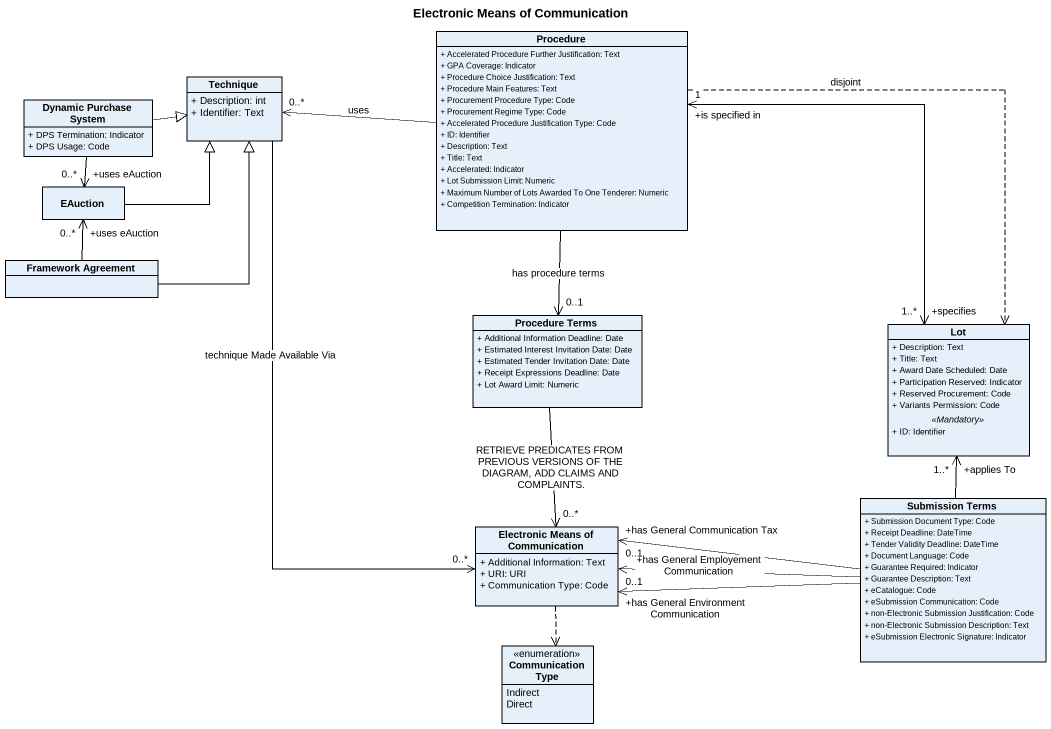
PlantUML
@startuml
title Electronic Means of Communication
hide circle
hide empty members
skinparam classAttributeIconSize 0
class Procedure {
  + Accelerated Procedure Further Justification: Text
  + GPA Coverage: Indicator
  + Procedure Choice Justification: Text
  + Procedure Main Features: Text
  + Procurement Procedure Type: Code
  + Procurement Regime Type: Code
  + Accelerated Procedure Justification Type: Code
  + ID: Identifier
  + Description: Text
  + Title: Text
  + Accelerated: Indicator
  + Lot Submission Limit: Numeric
  + Maximum Number of Lots Awarded To One Tenderer: Numeric
  + Competition Termination: Indicator
}
class Technique {
  + Description: int
  + Identifier: Text
}
class "Dynamic Purchase System" as Dynamic_Purchase_System {
  + DPS Termination: Indicator
  + DPS Usage: Code
}
class EAuction
class "Framework Agreement" as Framework_Agreement
class "Procedure Terms" as Procedure_Terms {
  + Additional Information Deadline: Date
  + Estimated Interest Invitation Date: Date
  + Estimated Tender Invitation Date: Date
  + Receipt Expressions Deadline: Date
  + Lot Award Limit: Numeric
}
class Lot {
  + Description: Text
  + Title: Text
  + Award Date Scheduled: Date
  + Participation Reserved: Indicator
  + Reserved Procurement: Code
  + Variants Permission: Code
  .. <<Mandatory>> ..
  + ID: Identifier
}
class "Submission Terms" as Submission_Terms {
  + Submission Document Type: Code
  + Receipt Deadline: DateTime
  + Tender Validity Deadline: DateTime
  + Document Language: Code
  + Guarantee Required: Indicator
  + Guarantee Description: Text
  + eCatalogue: Code
  + eSubmission Communication: Code
  + non-Electronic Submission Justification: Code
  + non-Electronic Submission Description: Text
  + eSubmission Electronic Signature: Indicator
}
class "Electronic Means of Communication" as Electronic_Means_of {
  + Additional Information: Text
  + URI: URI
  + Communication Type: Code
}
enum "Communication Type" as Communication_Type {
  Indirect
  Direct
}
Procedure -left-> "0..*" Technique : uses
Procedure --> "0..1" Procedure_Terms : has procedure terms
Procedure ..> Lot : disjoint
Procedure "+is specified in\n1" <--> "+specifies\n1..*" Lot
Technique --> "0..*" Electronic_Means_of : technique Made Available Via
Dynamic_Purchase_System -right-|> Technique
Dynamic_Purchase_System --> "+uses eAuction\n0..*" EAuction
EAuction -up-|> Technique
Framework_Agreement -up-|> Technique
Framework_Agreement -up-> "+uses eAuction\n0..*" EAuction
Procedure_Terms --> "0..*" Electronic_Means_of : RETRIEVE PREDICATES FROM PREVIOUS VERSIONS OF THE DIAGRAM, ADD CLAIMS AND COMPLAINTS.
Submission_Terms -up-> "+applies To\n1..*" Lot
Submission_Terms -left-> "+has General Communication Tax\n0..1" Electronic_Means_of
Submission_Terms -left-> "+has General Environment Communication\n0..1" Electronic_Means_of
Submission_Terms -left-> "+has General Employement Communication" Electronic_Means_of
Electronic_Means_of ..> Communication_Type
@enduml
